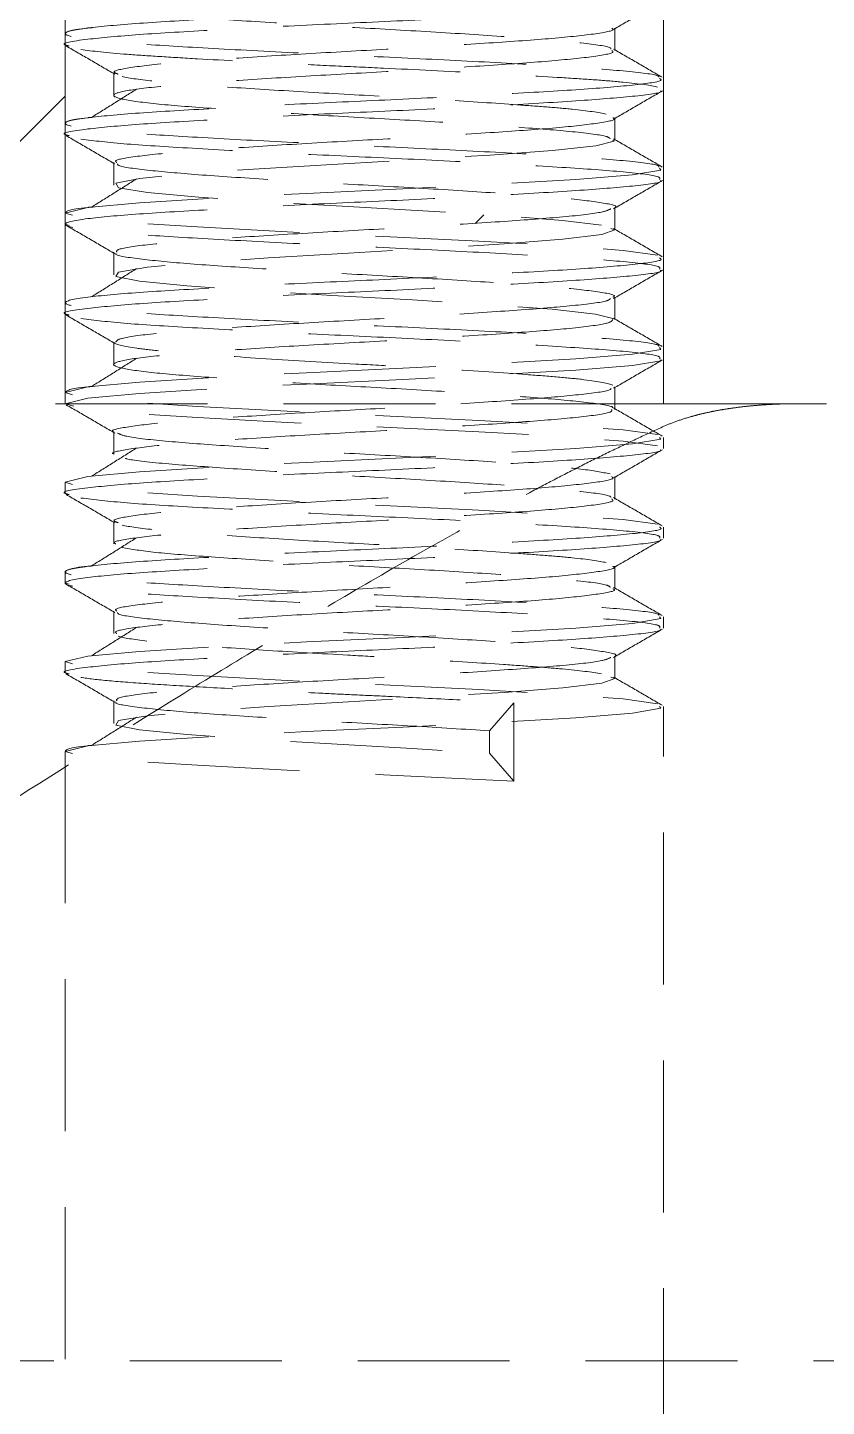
# Model space of a CAD drawing. Header units: millimetres. Extents: x 49 to 161, y 48 to 86.
# Drawn here: x 101.86 to 108.54, y 64.28 to 75.81 of the extents above; entities that cross this region are included whole.
import ezdxf

# ---------------------------------------------------------------- set-up
doc = ezdxf.new("R2010")
doc.units = ezdxf.units.MM
doc.linetypes.add('HIDDEN', pattern=[1.905, 1.27, -0.635])

msp = doc.modelspace()

# ---------------------------------------------------------------- hatches: boundary and pattern name
h = msp.add_hatch()
h.set_pattern_fill('ANSI31', color=256, scale=1.1)
h.paths.add_polyline_path([(160.714, 85.863), (48.692, 85.863), (48.692, 47.73), (160.714, 47.73)])
h.paths.add_polyline_path([(102.175, 80.663), (102.175, 82.663), (107.175, 82.663), (107.175, 80.663), (157.175, 80.663), (157.175, 50.663), (52.175, 50.663), (52.175, 80.663)], flags=16)
h = msp.add_hatch()
h.set_pattern_fill('ANSI31', color=256)
edge = h.paths.add_edge_path()
edge.add_spline(control_points=[(97.943, 74.92), (98.007, 74.963), (98.083, 75.006), (98.251, 75.093), (98.344, 75.136), (98.546, 75.221), (98.656, 75.263), (98.886, 75.343), (99.006, 75.381), (99.259, 75.454), (99.388, 75.487), (99.65, 75.547), (99.785, 75.573), (100.05, 75.616), (100.18, 75.632), (100.437, 75.655), (100.561, 75.66), (100.736, 75.66), (100.792, 75.659), (100.902, 75.653), (100.955, 75.648), (101.106, 75.631), (101.196, 75.615), (101.356, 75.572), (101.425, 75.545), (101.538, 75.486), (101.582, 75.453), (101.646, 75.381), (101.665, 75.342), (101.679, 75.262), (101.673, 75.22), (101.637, 75.135), (101.607, 75.092), (101.524, 75.006), (101.471, 74.963), (101.407, 74.92)], knot_values=[0, 0, 0, 0, 0.0625, 0.0625, 0.125, 0.125, 0.1875, 0.1875, 0.25, 0.25, 0.3125, 0.3125, 0.375, 0.375, 0.4375, 0.4375, 0.5, 0.5, 0.53125, 0.53125, 0.5625, 0.5625, 0.625, 0.625, 0.6875, 0.6875, 0.75, 0.75, 0.8125, 0.8125, 0.875, 0.875, 0.9375, 0.9375, 1, 1, 1, 1], degree=3, periodic=0)
edge.add_line((101.675, 75.291), (101.675, 72.663))
edge.add_line((101.675, 72.663), (102.175, 72.663))
edge.add_line((102.175, 72.663), (102.175, 72.757))
edge.add_line((102.175, 72.757), (102.175, 73.413))
edge.add_spline(control_points=[(102.175, 73.413), (102.164, 73.418), (102.165, 73.423), (102.175, 73.427)], knot_values=[0.937015, 0.937015, 0.937015, 0.937015, 0.97404, 0.97404, 0.97404, 0.97404], degree=3, periodic=0)
edge.add_spline(control_points=[(102.365, 73.46), (102.365, 73.46), (102.271, 73.449), (102.198, 73.438), (102.175, 73.427)], knot_values=[0.849205, 0.849205, 0.849205, 0.849205, 0.849252, 0.937015, 0.937015, 0.937015, 0.937015], degree=3, periodic=0)
edge.add_line((102.175, 73.427), (102.175, 73.507))
edge.add_spline(control_points=[(102.175, 73.507), (102.175, 73.507), (102.175, 73.507), (102.175, 73.507)], knot_values=[0.50672, 0.50672, 0.50672, 0.50672, 0.506912, 0.506912, 0.506912, 0.506912], degree=3, periodic=0)
edge.add_spline(control_points=[(102.175, 73.507), (102.175, 73.523), (102.295, 73.551), (102.761, 73.594), (103.188, 73.619), (103.423, 73.632), (103.423, 73.632)], knot_values=[0.337995, 0.337995, 0.337995, 0.337995, 0.401246, 0.45425, 0.506598, 0.50672, 0.50672, 0.50672, 0.50672], degree=3, periodic=0)
edge.add_spline(control_points=[(102.397, 73.558), (102.459, 73.597), (102.544, 73.65), (102.628, 73.703), (102.649, 73.716)], knot_values=[0.326628, 0.326628, 0.326628, 0.326628, 0.826649, 1, 1, 1, 1], degree=3, periodic=0)
edge.add_line((102.649, 73.716), (102.581, 73.73))
edge.add_line((102.581, 73.73), (102.581, 73.935))
edge.add_spline(control_points=[(102.607, 73.929), (102.604, 73.936), (102.597, 73.957), (102.835, 73.993), (103.269, 74.03), (103.861, 74.07), (104.537, 74.109), (105.229, 74.147), (105.774, 74.182), (106.053, 74.202), (106.147, 74.21)], knot_values=[0.228092, 0.228092, 0.228092, 0.228092, 0.292441, 0.400954, 0.507421, 0.61524, 0.723043, 0.829523, 0.938033, 1, 1, 1, 1], degree=3, periodic=0)
edge.add_line((106.147, 74.21), (105.84, 74.233))
edge.add_line((105.84, 74.233), (105.212, 74.273))
edge.add_line((105.212, 74.273), (104.539, 74.311))
edge.add_line((104.539, 74.311), (103.872, 74.351))
edge.add_line((103.872, 74.351), (103.291, 74.39))
edge.add_line((103.291, 74.39), (102.862, 74.428))
edge.add_line((102.862, 74.428), (102.647, 74.464))
edge.add_spline(control_points=[(102.647, 74.464), (102.626, 74.451), (102.543, 74.399), (102.459, 74.347), (102.397, 74.308)], knot_values=[0.334489, 0.334489, 0.334489, 0.334489, 0.49998, 1, 1, 1, 1], degree=3, periodic=0)
edge.add_spline(control_points=[(102.407, 74.308), (102.393, 74.307), (102.202, 74.29), (102.188, 74.273), (102.175, 74.257)], knot_values=[0, 0, 0, 0, 0.07601, 1, 1, 1, 1], degree=3, periodic=0)
edge.add_line((102.175, 74.257), (102.175, 74.913))
edge.add_spline(control_points=[(102.175, 74.913), (102.164, 74.918), (102.165, 74.923), (102.175, 74.927)], knot_values=[0.936937, 0.936937, 0.936937, 0.936937, 0.97391, 0.97391, 0.97391, 0.97391], degree=3, periodic=0)
edge.add_line((102.175, 74.927), (102.175, 75.007))
edge.add_line((102.175, 75.007), (102.175, 75.663))
edge.add_spline(control_points=[(102.175, 75.663), (102.164, 75.668), (102.165, 75.673), (102.175, 75.677)], knot_values=[0.936981, 0.936981, 0.936981, 0.936981, 0.973988, 0.973988, 0.973988, 0.973988], degree=3, periodic=0)
edge.add_line((102.175, 75.677), (102.175, 75.757))
edge.add_line((102.175, 75.757), (102.175, 76.413))
edge.add_spline(control_points=[(102.175, 76.413), (102.164, 76.418), (102.165, 76.423), (102.175, 76.427)], knot_values=[0.936963, 0.936963, 0.936963, 0.936963, 0.973962, 0.973962, 0.973962, 0.973962], degree=3, periodic=0)
edge.add_line((102.175, 76.427), (102.175, 76.507))
edge.add_line((102.175, 76.507), (102.175, 77.163))
edge.add_spline(control_points=[(102.175, 77.163), (102.164, 77.168), (102.165, 77.173), (102.175, 77.177)], knot_values=[0.937015, 0.937015, 0.937015, 0.937015, 0.97404, 0.97404, 0.97404, 0.97404], degree=3, periodic=0)
edge.add_spline(control_points=[(104.226, 77.33), (104.215, 77.329), (103.933, 77.316), (103.404, 77.287), (102.758, 77.25), (102.358, 77.212), (102.198, 77.188), (102.175, 77.177)], knot_values=[0.531656, 0.531656, 0.531656, 0.531656, 0.536155, 0.641404, 0.744682, 0.849252, 0.937015, 0.937015, 0.937015, 0.937015], degree=3, periodic=0)
edge.add_line((102.175, 77.177), (102.175, 77.257))
edge.add_line((102.175, 77.257), (102.175, 77.913))
edge.add_spline(control_points=[(102.175, 77.913), (102.164, 77.918), (102.165, 77.923), (102.175, 77.927)], knot_values=[0.936963, 0.936963, 0.936963, 0.936963, 0.973958, 0.973958, 0.973958, 0.973958], degree=3, periodic=0)
edge.add_spline(control_points=[(107.147, 78.268), (107.121, 78.256), (106.919, 78.231), (106.478, 78.195), (105.799, 78.156), (105.008, 78.115), (104.177, 78.079), (103.404, 78.037), (102.758, 78), (102.358, 77.962), (102.198, 77.938), (102.175, 77.927)], knot_values=[0.030823, 0.030823, 0.030823, 0.030823, 0.120334, 0.22423, 0.328124, 0.433141, 0.536098, 0.641342, 0.744614, 0.849178, 0.936963, 0.936963, 0.936963, 0.936963], degree=3, periodic=0)
edge.add_line((102.175, 77.927), (102.175, 77.933))
edge.add_spline(control_points=[(102.175, 77.927), (102.198, 77.938), (102.358, 77.962), (102.758, 78), (103.404, 78.037), (104.177, 78.079), (105.008, 78.115), (105.799, 78.156), (106.478, 78.195), (106.919, 78.231), (107.121, 78.256), (107.147, 78.268)], knot_values=[0.030823, 0.030823, 0.030823, 0.030823, 0.118609, 0.223173, 0.326445, 0.431688, 0.534645, 0.639662, 0.743557, 0.847452, 0.936963, 0.936963, 0.936963, 0.936963], degree=3, periodic=0)
edge.add_spline(control_points=[(107.147, 78.268), (107.149, 78.269), (107.15, 78.27), (107.152, 78.271)], knot_values=[0.951504, 0.951504, 0.951504, 0.951504, 0.965116, 0.965116, 0.965116, 0.965116], degree=3, periodic=0)
edge.add_spline(control_points=[(107.152, 78.271), (107.153, 78.272), (107.155, 78.274), (107.152, 78.277), (107.15, 78.279)], knot_values=[0, 0, 0, 0, 0.0069, 0.022218, 0.022218, 0.022218, 0.022218], degree=3, periodic=0)
edge.add_line((107.121, 78.312), (106.838, 78.351))
edge.add_line((106.838, 78.351), (106.325, 78.389))
edge.add_line((106.325, 78.389), (105.631, 78.429))
edge.add_line((105.631, 78.429), (104.835, 78.468))
edge.add_line((104.835, 78.468), (104.031, 78.507))
edge.add_line((104.031, 78.507), (103.418, 78.539))
edge.add_spline(control_points=[(103.418, 78.539), (103.339, 78.534), (103.091, 78.515), (102.771, 78.484), (102.577, 78.452), (102.6, 78.434), (102.607, 78.429)], knot_values=[0.704611, 0.704611, 0.704611, 0.704611, 0.749893, 0.853827, 0.958889, 1, 1, 1, 1], degree=3, periodic=0)
edge.add_line((103.418, 78.539), (103.282, 78.547))
edge.add_line((103.282, 78.547), (102.694, 78.585))
edge.add_line((102.694, 78.585), (102.307, 78.625))
edge.add_line((102.307, 78.625), (102.175, 78.663))
edge.add_line((102.175, 78.663), (102.175, 78.757))
edge.add_line((102.175, 78.757), (102.175, 79.413))
edge.add_spline(control_points=[(102.175, 79.413), (102.164, 79.418), (102.165, 79.423), (102.175, 79.427)], knot_values=[0.936981, 0.936981, 0.936981, 0.936981, 0.973988, 0.973988, 0.973988, 0.973988], degree=3, periodic=0)
edge.add_spline(control_points=[(102.364, 79.46), (102.27, 79.449), (102.197, 79.438), (102.175, 79.427)], knot_values=[0.849643, 0.849643, 0.849643, 0.849643, 0.936981, 0.936981, 0.936981, 0.936981], degree=3, periodic=0)
edge.add_line((102.175, 79.427), (102.175, 79.507))
edge.add_line((102.175, 79.507), (102.175, 80.163))
edge.add_line((102.175, 80.163), (102.175, 80.663))
edge.add_line((102.175, 80.663), (80.871, 80.663))
edge.add_line((80.871, 80.663), (80.871, 79.051))
edge.add_spline(control_points=[(80.871, 79.163), (80.871, 79.064), (80.863, 78.967), (80.835, 78.775), (80.813, 78.68), (80.756, 78.498), (80.722, 78.412), (80.64, 78.249), (80.592, 78.172), (80.489, 78.034), (80.433, 77.972), (80.311, 77.862), (80.247, 77.815), (80.047, 77.703), (79.903, 77.663), (79.759, 77.663)], knot_values=[0, 0, 0, 0, 0.125, 0.125, 0.25, 0.25, 0.375, 0.375, 0.5, 0.5, 0.625, 0.625, 0.75, 0.75, 1, 1, 1, 1], degree=3, periodic=0)
edge.add_line((79.759, 77.663), (78.345, 77.663))
edge.add_line((78.345, 77.663), (68.425, 77.663))
edge.add_line((68.425, 77.663), (68.425, 64.663))
edge.add_line((68.425, 64.663), (73.425, 64.663))
edge.add_spline(control_points=[(73.425, 64.663), (73.7, 64.75), (74.33, 64.949), (75.183, 65.221), (75.999, 65.482), (76.747, 65.723), (77.579, 65.992), (78.52, 66.298), (79.457, 66.605), (80.314, 66.889), (81.029, 67.126), (81.725, 67.358), (82.607, 67.653), (83.582, 67.981), (84.532, 68.303), (85.363, 68.586), (86.319, 68.912), (87.339, 69.262), (88.311, 69.596), (89.081, 69.861), (89.828, 70.119), (90.638, 70.4), (91.3, 70.629), (91.68, 70.761), (91.75, 70.785)], knot_values=[0.229022, 0.229022, 0.229022, 0.229022, 0.263589, 0.308157, 0.336215, 0.366021, 0.402236, 0.440909, 0.484435, 0.520237, 0.548985, 0.574488, 0.608142, 0.66028, 0.697514, 0.728245, 0.765294, 0.8184, 0.857282, 0.888313, 0.915847, 0.951777, 0.99088, 0.999813, 0.999813, 0.999813, 0.999813], degree=3, periodic=0)
edge.add_spline(control_points=[(91.75, 70.785), (91.939, 70.912), (92.128, 71.039), (92.942, 71.584), (93.566, 72.003), (94.816, 72.84), (95.441, 73.257), (96.379, 73.882), (96.692, 74.091), (97.317, 74.506), (97.63, 74.713), (97.943, 74.92)], knot_values=[0.000003, 0.000003, 0.000003, 0.000003, 0.075562, 0.075562, 0.325562, 0.325562, 0.575562, 0.575562, 0.700562, 0.700562, 0.825559, 0.825559, 0.825559, 0.825559], degree=3, periodic=0)

# ---------------------------------------------------------------- linework, layer by layer
at = {"color": 7, "linetype": 'HIDDEN', "lineweight": 18}
for p, q in [((102.175, 76.413), (102.175, 75.757)), ((107.175, 75.382), (107.175, 76.038)), ((102.175, 75.757), (102.175, 75.663)), ((106.769, 75.616), (106.769, 75.804)), ((102.175, 75.663), (102.175, 75.007)), ((102.581, 75.429), (102.581, 75.241)), ((102.581, 75.429), (102.581, 75.241)), ((107.175, 75.288), (107.175, 75.382)), ((107.175, 74.632), (107.175, 75.288)), ((106.769, 74.866), (106.769, 75.054)), ((102.175, 75.007), (102.175, 74.913)), ((102.175, 74.913), (102.175, 74.257)), ((102.581, 74.679), (102.581, 74.491)), ((102.581, 74.679), (102.581, 74.491)), ((107.175, 74.538), (107.175, 74.632)), ((107.175, 73.882), (107.175, 74.538)), ((102.175, 74.257), (102.175, 74.163)), ((106.769, 74.116), (106.769, 74.304)), ((102.175, 74.163), (102.208, 74.154)), ((102.175, 74.163), (102.175, 73.507)), ((102.581, 73.929), (102.581, 73.741)), ((102.581, 73.929), (102.581, 73.741)), ((107.175, 73.788), (107.175, 73.882)), ((107.175, 73.132), (107.175, 73.788)), ((106.769, 73.366), (106.769, 73.554)), ((102.175, 73.507), (102.175, 73.413)), ((102.175, 73.413), (102.175, 72.757)), ((102.581, 73.179), (102.581, 72.991)), ((102.581, 73.179), (102.581, 72.991)), ((107.175, 73.038), (107.175, 73.132)), ((107.175, 72.663), (107.175, 73.038)), ((102.175, 72.757), (102.175, 72.663)), ((106.769, 72.616), (106.769, 72.804)), ((107.175, 72.663), (97.176, 72.663)), ((102.175, 72.663), (102.208, 72.654)), ((112.175, 72.663), (107.175, 72.663)), ((102.581, 72.429), (102.581, 72.241)), ((102.581, 72.429), (102.581, 72.241)), ((107.175, 72.288), (107.175, 72.382)), ((106.769, 71.866), (106.769, 72.054)), ((102.175, 72.007), (102.175, 71.913)), ((102.581, 71.679), (102.581, 71.491)), ((102.581, 71.679), (102.581, 71.491)), ((107.175, 71.538), (107.175, 71.632)), ((102.175, 71.257), (102.175, 71.163)), ((106.769, 71.116), (106.769, 71.304)), ((102.175, 71.163), (102.208, 71.154)), ((102.581, 70.929), (102.581, 70.741)), ((102.581, 70.929), (102.581, 70.741)), ((107.175, 70.788), (107.175, 70.882)), ((106.769, 70.366), (106.769, 70.554)), ((102.175, 70.507), (102.175, 70.413)), ((102.581, 70.179), (102.581, 69.991)), ((102.581, 70.179), (102.581, 69.991)), ((105.925, 70.163), (105.722, 69.929)), ((105.925, 69.507), (105.925, 70.163)), ((107.175, 50.663), (107.175, 70.132)), ((105.722, 69.929), (105.722, 69.741)), ((105.722, 69.929), (105.722, 69.741)), ((102.175, 69.757), (102.175, 50.663)), ((105.722, 69.741), (105.925, 69.507)), ((105.722, 69.741), (105.925, 69.507)), ((68.425, 64.663), (140.925, 64.663))]:
    msp.add_line(p, q, dxfattribs=at)
at = {"color": 7, "linetype": 'HIDDEN', "lineweight": 18, "flags": 128}
for points in [[(106.751, 74.867), (106.764, 74.859), (106.61, 74.82), (106.248, 74.78), (105.726, 74.742), (105.081, 74.702), (104.407, 74.664), (103.748, 74.624), (103.195, 74.585), (102.798, 74.547), (102.598, 74.506), (102.62, 74.469), (102.862, 74.428), (103.291, 74.39), (103.872, 74.351), (104.539, 74.311), (105.212, 74.273), (105.84, 74.233), (106.332, 74.195), (106.658, 74.155), (106.658, 74.155)], [(107.143, 74.632), (107.154, 74.617), (106.916, 74.577), (106.443, 74.538), (105.782, 74.5), (104.996, 74.46), (104.192, 74.422), (103.422, 74.382), (102.797, 74.343), (102.365, 74.304), (102.175, 74.257), (102.307, 74.218), (102.694, 74.178), (103.282, 74.141), (104.031, 74.1), (104.835, 74.062), (105.631, 74.023), (106.325, 73.983), (106.838, 73.945), (107.127, 73.905), (107.127, 73.905)], [(106.736, 74.128), (106.769, 74.117), (106.659, 74.078), (106.335, 74.038), (105.843, 74), (105.215, 73.96), (104.542, 73.922), (103.875, 73.882), (103.293, 73.843), (102.864, 73.805), (102.62, 73.764), (102.598, 73.727), (102.796, 73.687), (103.193, 73.648), (103.745, 73.609), (104.403, 73.569), (105.077, 73.531), (105.723, 73.491), (106.246, 73.453), (106.608, 73.413), (106.764, 73.374), (106.764, 73.374)], [(107.143, 73.132), (107.154, 73.117), (106.916, 73.077), (106.443, 73.038), (105.782, 73), (104.996, 72.96), (104.192, 72.922), (103.422, 72.882), (102.797, 72.843), (102.365, 72.804), (102.175, 72.757), (102.307, 72.718), (102.694, 72.678), (103.282, 72.641), (104.031, 72.6), (104.835, 72.562), (105.631, 72.523), (106.325, 72.483), (106.838, 72.445), (107.127, 72.405), (107.127, 72.405)], [(107.15, 73.029), (107.154, 73.023), (106.916, 72.983), (106.443, 72.945), (105.782, 72.906), (104.996, 72.866), (104.192, 72.828), (103.422, 72.788), (102.797, 72.75), (102.365, 72.71), (102.175, 72.663), (102.307, 72.625), (102.694, 72.585), (103.282, 72.547), (104.031, 72.507), (104.835, 72.468), (105.631, 72.429), (106.325, 72.389), (106.838, 72.351), (107.127, 72.311), (107.127, 72.311)], [(107.143, 72.382), (107.154, 72.367), (106.916, 72.327), (106.443, 72.288), (105.782, 72.25), (104.996, 72.21), (104.192, 72.172), (103.422, 72.132), (102.797, 72.093), (102.365, 72.054), (102.175, 72.007), (102.307, 71.968), (102.694, 71.928), (103.282, 71.891), (104.031, 71.85), (104.835, 71.812), (105.631, 71.773), (106.325, 71.733), (106.838, 71.695), (107.127, 71.655), (107.127, 71.655)], [(107.143, 70.882), (107.154, 70.867), (106.916, 70.827), (106.443, 70.788), (105.782, 70.75), (104.996, 70.71), (104.192, 70.672), (103.422, 70.632), (102.797, 70.593), (102.365, 70.554), (102.175, 70.507), (102.307, 70.468), (102.694, 70.428), (103.282, 70.391), (104.031, 70.35), (104.835, 70.312), (105.631, 70.273), (106.325, 70.233), (106.838, 70.195), (107.127, 70.155), (107.127, 70.155)], [(106.736, 70.378), (106.769, 70.367), (106.659, 70.328), (106.335, 70.288), (105.844, 70.25), (105.216, 70.21), (104.543, 70.172), (103.876, 70.132), (103.294, 70.093), (102.864, 70.055), (102.621, 70.014), (102.598, 69.977), (102.796, 69.937), (103.192, 69.898), (103.744, 69.859), (104.402, 69.819), (105.076, 69.781), (105.722, 69.741), (105.722, 69.741)], [(107.143, 70.132), (107.154, 70.117), (106.916, 70.077), (106.443, 70.038), (105.782, 70), (104.996, 69.96), (104.192, 69.922), (103.422, 69.882), (102.797, 69.843), (102.365, 69.804), (102.175, 69.757), (102.307, 69.718), (102.694, 69.678), (103.282, 69.641), (104.031, 69.6), (104.835, 69.562), (105.631, 69.523), (105.925, 69.507), (105.925, 69.507)]]:
    msp.add_lwpolyline(points, dxfattribs=at)
at = {"color": 7, "linetype": 'HIDDEN', "lineweight": 18}
for points, knots in [([(107.143, 76.132), (107.151, 76.127), (107.179, 76.109), (106.948, 76.077), (106.477, 76.038), (105.799, 76), (105.008, 75.959), (104.177, 75.922), (103.403, 75.881), (102.761, 75.844), (102.295, 75.801), (102.121, 75.76), (102.265, 75.719), (102.655, 75.678), (103.262, 75.641), (104.015, 75.6), (104.841, 75.562), (105.648, 75.523), (106.355, 75.483), (106.868, 75.446), (107.138, 75.413), (107.137, 75.396), (107.136, 75.392)], [0, 0, 0, 0, 0.0207858, 0.0740184, 0.1266832, 0.1793471, 0.2325802, 0.284769, 0.3381169, 0.3904653, 0.4434688, 0.50672, 0.5593844, 0.6126172, 0.6648061, 0.718154, 0.7705022, 0.823506, 0.8765102, 0.9288581, 0.9822061, 1, 1, 1, 1]), ([(107.15, 76.029), (107.152, 76.027), (107.168, 76.012), (106.942, 75.983), (106.478, 75.945), (105.799, 75.906), (105.008, 75.865), (104.177, 75.829), (103.404, 75.787), (102.758, 75.75), (102.308, 75.707), (102.12, 75.676), (102.195, 75.657), (102.208, 75.654)], [0, 0, 0, 0, 0.015314, 0.120334, 0.224233, 0.328131, 0.433152, 0.536112, 0.64136, 0.744635, 0.849203, 0.973988, 1, 1, 1, 1]), ([(106.759, 75.793), (106.827, 75.832), (106.963, 75.911), (107.099, 75.99), (107.167, 76.029)], [0, 0, 0, 0, 0.499869, 1, 1, 1, 1]), ([(102.678, 75.957), (102.682, 75.956), (102.72, 75.941), (102.996, 75.912), (103.486, 75.876), (104.122, 75.834), (104.813, 75.797), (105.489, 75.757), (106.082, 75.717), (106.511, 75.68), (106.735, 75.648), (106.736, 75.632), (106.736, 75.628)], [0, 0, 0, 0, 0.013228, 0.133088, 0.250588, 0.370704, 0.488569, 0.607904, 0.72725, 0.845106, 0.965223, 1, 1, 1, 1]), ([(102.407, 75.808), (102.393, 75.807), (102.202, 75.79), (102.188, 75.773), (102.175, 75.757)], [0, 0, 0, 0, 0.07601, 1, 1, 1, 1]), ([(106.743, 75.804), (106.749, 75.799), (106.772, 75.781), (106.579, 75.749), (106.185, 75.71), (105.618, 75.672), (104.955, 75.631), (104.259, 75.594), (103.611, 75.553), (103.071, 75.516), (102.713, 75.476), (102.553, 75.443), (102.601, 75.424), (102.618, 75.418)], [0, 0, 0, 0, 0.039444, 0.141381, 0.242237, 0.34308, 0.445023, 0.544959, 0.647119, 0.747366, 0.848861, 0.950368, 1, 1, 1, 1]), ([(102.183, 75.654), (102.251, 75.615), (102.387, 75.536), (102.522, 75.457), (102.59, 75.418)], [0, 0, 0, 0, 0.5001312, 1, 1, 1, 1]), ([(102.307, 75.625), (102.395, 75.611), (102.528, 75.597), (102.777, 75.578), (102.867, 75.572), (103.062, 75.56), (103.168, 75.553), (103.509, 75.534), (103.765, 75.52), (104.164, 75.5), (104.299, 75.493), (104.568, 75.481), (104.701, 75.475), (105.103, 75.456), (105.376, 75.442), (105.886, 75.415), (106.123, 75.402), (106.426, 75.383), (106.519, 75.377), (106.69, 75.365), (106.769, 75.358), (106.976, 75.338), (107.075, 75.324), (107.127, 75.311)], [0, 0, 0, 0, 0.125, 0.125, 0.1875, 0.1875, 0.25, 0.25, 0.375, 0.375, 0.4375, 0.4375, 0.5, 0.5, 0.625, 0.625, 0.75, 0.75, 0.8125, 0.8125, 0.875, 0.875, 1, 1, 1, 1]), ([(107.166, 75.392), (107.098, 75.431), (106.962, 75.51), (106.826, 75.589), (106.758, 75.628)], [0, 0, 0, 0, 0.500131, 1, 1, 1, 1]), ([(106.743, 75.617), (106.749, 75.612), (106.772, 75.594), (106.579, 75.561), (106.185, 75.523), (105.618, 75.484), (104.955, 75.444), (104.259, 75.407), (103.611, 75.366), (103.073, 75.328), (102.705, 75.288), (102.548, 75.249), (102.615, 75.211), (102.901, 75.17), (103.376, 75.133), (103.987, 75.093), (104.673, 75.054), (105.359, 75.016), (105.973, 74.975), (106.44, 74.938), (106.707, 74.904), (106.725, 74.884), (106.731, 74.878)], [0, 0, 0, 0, 0.0207403, 0.0740911, 0.1268764, 0.1796541, 0.2330082, 0.2853115, 0.3387789, 0.3912453, 0.4443649, 0.4974905, 0.5499519, 0.6034205, 0.6557255, 0.709076, 0.7618618, 0.8146391, 0.8679934, 0.9202965, 0.9737639, 1, 1, 1, 1]), ([(106.698, 75.085), (106.638, 75.098), (106.54, 75.112), (106.349, 75.132), (106.278, 75.138), (106.124, 75.15), (106.041, 75.156), (105.771, 75.176), (105.564, 75.189), (105.126, 75.216), (104.896, 75.229), (104.451, 75.254), (104.221, 75.267), (103.783, 75.294), (103.576, 75.307), (103.306, 75.327), (103.223, 75.333), (103.07, 75.345), (102.999, 75.351), (102.807, 75.371), (102.71, 75.385), (102.651, 75.398)], [0, 0, 0, 0, 0.125, 0.125, 0.1875, 0.1875, 0.25, 0.25, 0.375, 0.375, 0.5, 0.5, 0.625, 0.625, 0.75, 0.75, 0.8125, 0.8125, 0.875, 0.875, 1, 1, 1, 1]), ([(107.15, 75.279), (107.152, 75.277), (107.168, 75.262), (106.942, 75.233), (106.478, 75.195), (105.799, 75.156), (105.008, 75.115), (104.177, 75.079), (103.404, 75.037), (102.758, 75), (102.308, 74.957), (102.12, 74.926), (102.195, 74.907), (102.208, 74.904)], [0, 0, 0, 0, 0.015393, 0.120396, 0.224278, 0.328159, 0.433163, 0.536106, 0.641336, 0.744595, 0.849146, 0.97391, 1, 1, 1, 1]), ([(107.143, 75.382), (107.151, 75.377), (107.179, 75.359), (106.948, 75.327), (106.477, 75.288), (105.799, 75.25), (105.008, 75.209), (104.177, 75.172), (103.403, 75.131), (102.761, 75.094), (102.295, 75.051), (102.121, 75.01), (102.265, 74.969), (102.655, 74.928), (103.262, 74.891), (104.015, 74.85), (104.841, 74.812), (105.648, 74.773), (106.355, 74.733), (106.868, 74.696), (107.138, 74.663), (107.137, 74.646), (107.136, 74.642)], [0, 0, 0, 0, 0.0207858, 0.0740184, 0.1266832, 0.1793471, 0.2325802, 0.284769, 0.3381169, 0.3904653, 0.4434688, 0.50672, 0.5593844, 0.6126172, 0.6648061, 0.718154, 0.7705022, 0.823506, 0.8765102, 0.9288581, 0.9822061, 1, 1, 1, 1]), ([(102.772, 75.293), (102.709, 75.254), (102.585, 75.175), (102.459, 75.097), (102.397, 75.058)], [0, 0, 0, 0, 0.4999797, 1, 1, 1, 1]), ([(106.759, 75.043), (106.827, 75.082), (106.963, 75.161), (107.099, 75.24), (107.167, 75.279)], [0, 0, 0, 0, 0.499869, 1, 1, 1, 1]), ([(102.407, 75.058), (102.393, 75.057), (102.202, 75.04), (102.188, 75.023), (102.175, 75.007)], [0, 0, 0, 0, 0.07601, 1, 1, 1, 1]), ([(106.752, 75.054), (106.757, 75.052), (106.79, 75.036), (106.633, 75.007), (106.282, 74.967), (105.74, 74.93), (105.093, 74.889), (104.397, 74.852), (103.734, 74.811), (103.166, 74.773), (102.772, 74.734), (102.577, 74.702), (102.6, 74.684), (102.607, 74.679)], [0, 0, 0, 0, 0.019904, 0.124506, 0.229121, 0.332427, 0.437717, 0.540715, 0.645772, 0.749717, 0.853645, 0.95871, 1, 1, 1, 1]), ([(102.183, 74.904), (102.251, 74.865), (102.387, 74.786), (102.522, 74.707), (102.59, 74.668)], [0, 0, 0, 0, 0.500131, 1, 1, 1, 1]), ([(102.307, 74.875), (102.42, 74.861), (102.644, 74.834), (103.265, 74.797), (104.014, 74.756), (104.841, 74.719), (105.648, 74.679), (106.354, 74.639), (106.872, 74.602), (107.155, 74.566), (107.146, 74.546), (107.143, 74.538)], [0, 0, 0, 0, 0.117195, 0.232091, 0.34954, 0.464787, 0.581478, 0.698169, 0.813416, 0.930864, 1, 1, 1, 1]), ([(107.166, 74.642), (107.098, 74.681), (106.962, 74.76), (106.826, 74.839), (106.758, 74.878)], [0, 0, 0, 0, 0.500131, 1, 1, 1, 1]), ([(102.613, 74.668), (102.613, 74.664), (102.613, 74.647), (102.837, 74.616), (103.265, 74.578), (103.858, 74.538), (104.533, 74.499), (105.226, 74.461), (105.855, 74.42), (106.37, 74.383), (106.675, 74.343), (106.805, 74.317), (106.768, 74.304), (106.768, 74.304)], [0, 0, 0, 0, 0.031865, 0.1404563, 0.2470156, 0.3548995, 0.4627978, 0.569345, 0.6779392, 0.78417, 0.8925233, 0.999732, 1, 1, 1, 1]), ([(107.15, 74.529), (107.152, 74.527), (107.168, 74.512), (106.942, 74.483), (106.478, 74.445), (105.799, 74.406), (105.008, 74.365), (104.177, 74.329), (103.403, 74.287), (102.761, 74.25), (102.295, 74.208), (102.121, 74.166), (102.265, 74.125), (102.655, 74.084), (103.262, 74.047), (104.015, 74.006), (104.841, 73.969), (105.648, 73.929), (106.354, 73.889), (106.872, 73.852), (107.155, 73.816), (107.146, 73.796), (107.143, 73.788)], [0, 0, 0, 0, 0.00776, 0.060961, 0.113595, 0.166228, 0.21943, 0.271588, 0.324905, 0.377222, 0.430195, 0.493409, 0.546042, 0.599244, 0.651402, 0.704718, 0.757036, 0.810008, 0.862981, 0.915299, 0.968615, 1, 1, 1, 1]), ([(102.772, 74.543), (102.709, 74.504), (102.585, 74.425), (102.459, 74.347), (102.397, 74.308)], [0, 0, 0, 0, 0.49998, 1, 1, 1, 1]), ([(106.759, 74.293), (106.827, 74.332), (106.963, 74.411), (107.099, 74.49), (107.167, 74.529)], [0, 0, 0, 0, 0.4998691, 1, 1, 1, 1]), ([(102.407, 74.308), (102.393, 74.307), (102.202, 74.29), (102.188, 74.273), (102.175, 74.257)], [0, 0, 0, 0, 0.07601, 1, 1, 1, 1]), ([(106.736, 74.293), (106.719, 74.284), (106.678, 74.262), (106.362, 74.225), (105.861, 74.188), (105.229, 74.147), (104.537, 74.109), (103.861, 74.07), (103.269, 74.03), (102.835, 73.993), (102.597, 73.957), (102.604, 73.936), (102.607, 73.929)], [0, 0, 0, 0, 0.07563, 0.183911, 0.290059, 0.398569, 0.505049, 0.612852, 0.720671, 0.827138, 0.935651, 1, 1, 1, 1]), ([(102.183, 74.154), (102.251, 74.115), (102.387, 74.036), (102.522, 73.957), (102.59, 73.918)], [0, 0, 0, 0, 0.500131, 1, 1, 1, 1]), ([(107.166, 73.892), (107.098, 73.931), (106.962, 74.01), (106.826, 74.089), (106.758, 74.128)], [0, 0, 0, 0, 0.500131, 1, 1, 1, 1]), ([(102.6, 73.918), (102.599, 73.917), (102.587, 73.903), (102.776, 73.874), (103.162, 73.835), (103.732, 73.797), (104.394, 73.756), (105.09, 73.719), (105.737, 73.678), (106.279, 73.641), (106.631, 73.601), (106.79, 73.572), (106.757, 73.556), (106.751, 73.554)], [0, 0, 0, 0, 0.010266, 0.118638, 0.225866, 0.333071, 0.441452, 0.547697, 0.656306, 0.762885, 0.870786, 0.978704, 1, 1, 1, 1]), ([(107.15, 73.779), (107.152, 73.777), (107.168, 73.762), (106.942, 73.733), (106.478, 73.695), (105.799, 73.656), (105.008, 73.615), (104.177, 73.579), (103.404, 73.537), (102.758, 73.5), (102.308, 73.457), (102.12, 73.426), (102.195, 73.407), (102.208, 73.404)], [0, 0, 0, 0, 0.015344, 0.120366, 0.224268, 0.328169, 0.433192, 0.536154, 0.641404, 0.744682, 0.849252, 0.97404, 1, 1, 1, 1]), ([(107.143, 73.882), (107.151, 73.877), (107.179, 73.859), (106.948, 73.827), (106.477, 73.788), (105.799, 73.75), (105.008, 73.709), (104.177, 73.672), (103.403, 73.631), (102.761, 73.594), (102.295, 73.551), (102.121, 73.51), (102.265, 73.469), (102.655, 73.428), (103.262, 73.391), (104.015, 73.35), (104.841, 73.312), (105.648, 73.273), (106.355, 73.233), (106.868, 73.196), (107.138, 73.163), (107.137, 73.146), (107.136, 73.142)], [0, 0, 0, 0, 0.0207858, 0.0740184, 0.1266832, 0.1793471, 0.2325802, 0.284769, 0.3381169, 0.3904653, 0.4434688, 0.50672, 0.5593844, 0.6126172, 0.6648061, 0.718154, 0.7705022, 0.823506, 0.8765102, 0.9288581, 0.9822061, 1, 1, 1, 1]), ([(102.772, 73.793), (102.709, 73.754), (102.585, 73.675), (102.459, 73.597), (102.397, 73.558)], [0, 0, 0, 0, 0.49998, 1, 1, 1, 1]), ([(106.759, 73.543), (106.827, 73.582), (106.963, 73.661), (107.099, 73.74), (107.167, 73.779)], [0, 0, 0, 0, 0.499869, 1, 1, 1, 1]), ([(106.732, 73.543), (106.726, 73.536), (106.709, 73.517), (106.442, 73.483), (105.975, 73.446), (105.362, 73.405), (104.677, 73.367), (103.991, 73.328), (103.378, 73.287), (102.907, 73.251), (102.62, 73.212), (102.605, 73.189), (102.598, 73.179)], [0, 0, 0, 0, 0.053666, 0.162198, 0.268368, 0.376659, 0.483807, 0.590932, 0.699233, 0.805398, 0.913927, 1, 1, 1, 1]), ([(102.183, 73.404), (102.251, 73.365), (102.387, 73.286), (102.522, 73.207), (102.59, 73.168)], [0, 0, 0, 0, 0.500131, 1, 1, 1, 1]), ([(102.307, 73.375), (102.42, 73.361), (102.644, 73.334), (103.265, 73.297), (104.014, 73.256), (104.841, 73.219), (105.648, 73.179), (106.354, 73.139), (106.872, 73.102), (107.155, 73.066), (107.146, 73.046), (107.143, 73.038)], [0, 0, 0, 0, 0.117195, 0.232091, 0.34954, 0.464787, 0.581478, 0.698169, 0.813416, 0.930864, 1, 1, 1, 1]), ([(106.751, 73.366), (106.745, 73.356), (106.73, 73.334), (106.445, 73.295), (105.975, 73.258), (105.362, 73.218), (104.677, 73.179), (103.991, 73.141), (103.379, 73.1), (102.903, 73.063), (102.616, 73.022), (102.547, 72.984), (102.704, 72.945), (103.07, 72.905), (103.608, 72.868), (104.256, 72.826), (104.951, 72.79), (105.614, 72.749), (106.184, 72.71), (106.572, 72.672), (106.761, 72.643), (106.75, 72.629), (106.749, 72.628)], [0, 0, 0, 0, 0.042082, 0.09555, 0.147854, 0.201203, 0.253989, 0.306764, 0.360118, 0.41242, 0.465886, 0.518353, 0.57147, 0.624596, 0.677055, 0.730523, 0.782828, 0.836176, 0.888963, 0.941737, 0.995092, 1, 1, 1, 1]), ([(107.166, 73.142), (107.098, 73.181), (106.962, 73.26), (106.826, 73.339), (106.758, 73.378)], [0, 0, 0, 0, 0.500131, 1, 1, 1, 1]), ([(106.751, 72.819), (106.718, 72.833), (106.636, 72.849), (106.449, 72.872), (106.376, 72.879), (106.214, 72.893), (106.127, 72.9), (105.836, 72.921), (105.606, 72.937), (105.238, 72.959), (105.111, 72.967), (104.857, 72.981), (104.731, 72.988), (104.354, 73.009), (104.095, 73.024), (103.616, 73.055), (103.396, 73.07), (103.126, 73.09), (103.043, 73.097), (102.894, 73.112), (102.829, 73.12), (102.665, 73.142), (102.601, 73.158), (102.585, 73.172)], [0, 0, 0, 0, 0.125, 0.125, 0.1875, 0.1875, 0.25, 0.25, 0.375, 0.375, 0.4375, 0.4375, 0.5, 0.5, 0.625, 0.625, 0.75, 0.75, 0.8125, 0.8125, 0.875, 0.875, 1, 1, 1, 1]), ([(102.772, 73.043), (102.709, 73.004), (102.585, 72.925), (102.459, 72.847), (102.397, 72.808)], [0, 0, 0, 0, 0.49998, 1, 1, 1, 1]), ([(106.759, 72.793), (106.827, 72.832), (106.963, 72.911), (107.099, 72.99), (107.166, 73.029)], [0, 0, 0, 0, 0.499869, 1, 1, 1, 1]), ([(102.407, 72.808), (102.393, 72.807), (102.202, 72.79), (102.188, 72.773), (102.175, 72.757)], [0, 0, 0, 0, 0.07601, 1, 1, 1, 1]), ([(106.736, 72.793), (106.736, 72.789), (106.736, 72.772), (106.512, 72.741), (106.084, 72.703), (105.492, 72.663), (104.817, 72.624), (104.124, 72.586), (103.494, 72.545), (102.98, 72.508), (102.674, 72.468), (102.544, 72.442), (102.581, 72.429), (102.581, 72.429)], [0, 0, 0, 0, 0.031772, 0.140362, 0.246924, 0.354806, 0.462707, 0.569252, 0.677847, 0.784078, 0.89243, 0.999643, 1, 1, 1, 1]), ([(102.183, 72.654), (102.251, 72.615), (102.387, 72.536), (102.522, 72.457), (102.59, 72.418)], [0, 0, 0, 0, 0.500131, 1, 1, 1, 1]), ([(107.166, 72.392), (107.098, 72.431), (106.962, 72.51), (106.826, 72.589), (106.758, 72.628)], [0, 0, 0, 0, 0.500131, 1, 1, 1, 1]), ([(108.31, 72.663), (108.278, 72.663), (108.213, 72.663), (108.119, 72.66), (108.027, 72.655), (107.937, 72.648), (107.85, 72.64), (107.766, 72.629), (107.684, 72.617), (107.606, 72.603), (107.53, 72.587), (107.458, 72.57), (107.37, 72.545), (107.27, 72.513), (107.201, 72.484), (107.167, 72.469)], [0, 0, 0, 0, 0.068184, 0.136368, 0.204552, 0.272735, 0.340918, 0.409102, 0.477287, 0.545471, 0.613656, 0.681841, 0.750026, 0.875008, 1, 1, 1, 1]), ([(106.742, 72.616), (106.745, 72.609), (106.753, 72.589), (106.517, 72.553), (106.083, 72.516), (105.492, 72.476), (104.817, 72.436), (104.124, 72.399), (103.494, 72.358), (102.98, 72.321), (102.674, 72.28), (102.544, 72.254), (102.581, 72.242), (102.581, 72.242)], [0, 0, 0, 0, 0.061779, 0.167024, 0.270302, 0.374859, 0.479435, 0.582697, 0.687946, 0.790904, 0.895917, 0.999826, 1, 1, 1, 1]), ([(107.167, 72.469), (107.097, 72.437), (106.955, 72.372), (106.74, 72.269), (106.517, 72.159), (106.288, 72.042), (106.052, 71.918), (105.678, 71.718), (105.149, 71.423), (104.487, 71.04), (103.808, 70.634), (102.917, 70.09), (101.797, 69.39), (100.467, 68.541), (99.16, 67.697), (97.832, 66.832), (96.947, 66.251), (96.482, 65.946)], [0, 0, 0, 0, 0.019212, 0.039055, 0.059549, 0.08071, 0.102547, 0.125071, 0.184661, 0.250039, 0.309905, 0.375002, 0.499978, 0.624969, 0.749971, 0.8686, 1, 1, 1, 1]), ([(102.613, 72.418), (102.63, 72.409), (102.671, 72.387), (102.987, 72.35), (103.488, 72.313), (104.12, 72.272), (104.811, 72.234), (105.489, 72.195), (106.075, 72.155), (106.53, 72.117), (106.662, 72.09), (106.729, 72.077)], [0, 0, 0, 0, 0.080738, 0.19648, 0.309938, 0.425922, 0.539739, 0.654965, 0.770213, 0.884012, 1, 1, 1, 1]), ([(107.15, 72.279), (107.152, 72.277), (107.168, 72.262), (106.942, 72.233), (106.478, 72.195), (105.799, 72.156), (105.008, 72.115), (104.177, 72.079), (103.404, 72.037), (102.758, 72), (102.308, 71.957), (102.12, 71.926), (102.195, 71.907), (102.208, 71.904)], [0, 0, 0, 0, 0.015314, 0.120334, 0.224233, 0.328131, 0.433152, 0.536112, 0.641359, 0.744635, 0.849203, 0.973988, 1, 1, 1, 1]), ([(102.772, 72.293), (102.709, 72.254), (102.585, 72.175), (102.459, 72.097), (102.397, 72.058)], [0, 0, 0, 0, 0.49998, 1, 1, 1, 1]), ([(106.759, 72.043), (106.827, 72.082), (106.963, 72.161), (107.099, 72.24), (107.167, 72.279)], [0, 0, 0, 0, 0.499869, 1, 1, 1, 1]), ([(102.679, 72.207), (102.682, 72.206), (102.72, 72.191), (102.995, 72.162), (103.485, 72.126), (104.12, 72.084), (104.812, 72.047), (105.488, 72.007), (106.081, 71.967), (106.51, 71.93), (106.735, 71.898), (106.735, 71.882), (106.736, 71.878)], [0, 0, 0, 0, 0.012802, 0.132691, 0.250216, 0.370356, 0.488253, 0.607608, 0.726986, 0.844863, 0.965008, 1, 1, 1, 1]), ([(106.743, 72.054), (106.749, 72.049), (106.772, 72.031), (106.579, 71.999), (106.186, 71.96), (105.619, 71.922), (104.956, 71.881), (104.26, 71.844), (103.612, 71.803), (103.072, 71.766), (102.713, 71.726), (102.553, 71.693), (102.601, 71.674), (102.618, 71.668)], [0, 0, 0, 0, 0.03927, 0.141204, 0.242067, 0.342902, 0.444848, 0.544783, 0.646942, 0.747193, 0.848683, 0.950194, 1, 1, 1, 1]), ([(102.183, 71.904), (102.251, 71.865), (102.387, 71.786), (102.522, 71.707), (102.59, 71.668)], [0, 0, 0, 0, 0.500131, 1, 1, 1, 1]), ([(102.307, 71.875), (102.42, 71.861), (102.644, 71.834), (103.265, 71.797), (104.014, 71.756), (104.841, 71.719), (105.648, 71.679), (106.354, 71.639), (106.872, 71.602), (107.155, 71.566), (107.146, 71.546), (107.143, 71.538)], [0, 0, 0, 0, 0.1171949, 0.2320914, 0.3495397, 0.4647869, 0.5814777, 0.6981691, 0.8134157, 0.9308642, 1, 1, 1, 1]), ([(106.743, 71.867), (106.749, 71.862), (106.773, 71.844), (106.579, 71.811), (106.186, 71.773), (105.619, 71.734), (104.956, 71.694), (104.26, 71.657), (103.613, 71.616), (103.07, 71.578), (102.718, 71.538), (102.56, 71.509), (102.593, 71.494), (102.598, 71.491)], [0, 0, 0, 0, 0.040662, 0.145717, 0.249668, 0.35359, 0.458657, 0.561651, 0.666938, 0.770258, 0.874856, 0.979475, 1, 1, 1, 1]), ([(107.166, 71.642), (107.098, 71.681), (106.962, 71.76), (106.826, 71.839), (106.758, 71.878)], [0, 0, 0, 0, 0.5001315, 1, 1, 1, 1]), ([(107.143, 71.632), (107.151, 71.627), (107.179, 71.609), (106.948, 71.577), (106.477, 71.538), (105.799, 71.5), (105.008, 71.459), (104.177, 71.422), (103.403, 71.381), (102.761, 71.344), (102.295, 71.301), (102.121, 71.26), (102.265, 71.219), (102.655, 71.178), (103.262, 71.141), (104.015, 71.1), (104.841, 71.062), (105.648, 71.023), (106.355, 70.983), (106.868, 70.946), (107.138, 70.913), (107.137, 70.896), (107.136, 70.892)], [0, 0, 0, 0, 0.0207858, 0.0740184, 0.1266832, 0.1793471, 0.2325802, 0.284769, 0.3381169, 0.3904653, 0.4434688, 0.50672, 0.5593844, 0.6126172, 0.6648061, 0.718154, 0.7705022, 0.823506, 0.8765102, 0.9288581, 0.9822061, 1, 1, 1, 1]), ([(106.697, 71.335), (106.638, 71.348), (106.54, 71.362), (106.348, 71.382), (106.277, 71.388), (106.123, 71.4), (106.041, 71.406), (105.77, 71.426), (105.563, 71.439), (105.125, 71.466), (104.895, 71.48), (104.449, 71.504), (104.219, 71.517), (103.782, 71.544), (103.575, 71.558), (103.305, 71.577), (103.222, 71.583), (103.069, 71.595), (102.998, 71.602), (102.807, 71.621), (102.709, 71.635), (102.65, 71.648)], [0, 0, 0, 0, 0.125, 0.125, 0.1875, 0.1875, 0.25, 0.25, 0.375, 0.375, 0.5, 0.5, 0.625, 0.625, 0.75, 0.75, 0.8125, 0.8125, 0.875, 0.875, 1, 1, 1, 1]), ([(107.15, 71.529), (107.152, 71.527), (107.168, 71.512), (106.942, 71.483), (106.478, 71.445), (105.799, 71.406), (105.008, 71.365), (104.177, 71.329), (103.403, 71.287), (102.761, 71.25), (102.295, 71.208), (102.121, 71.166), (102.265, 71.125), (102.655, 71.084), (103.262, 71.047), (104.015, 71.006), (104.841, 70.969), (105.648, 70.929), (106.354, 70.889), (106.872, 70.852), (107.155, 70.816), (107.146, 70.796), (107.143, 70.788)], [0, 0, 0, 0, 0.007799, 0.060998, 0.11363, 0.166261, 0.21946, 0.271616, 0.324931, 0.377247, 0.430217, 0.493428, 0.54606, 0.599259, 0.651415, 0.70473, 0.757045, 0.810016, 0.862987, 0.915302, 0.968616, 1, 1, 1, 1]), ([(102.772, 71.543), (102.709, 71.504), (102.585, 71.425), (102.459, 71.347), (102.397, 71.308)], [0, 0, 0, 0, 0.4999797, 1, 1, 1, 1]), ([(106.759, 71.293), (106.827, 71.332), (106.963, 71.411), (107.099, 71.49), (107.167, 71.529)], [0, 0, 0, 0, 0.499869, 1, 1, 1, 1]), ([(102.65, 71.461), (102.731, 71.447), (102.89, 71.42), (103.378, 71.383), (103.985, 71.343), (104.672, 71.304), (105.357, 71.266), (105.972, 71.225), (106.439, 71.188), (106.707, 71.154), (106.725, 71.135), (106.731, 71.128)], [0, 0, 0, 0, 0.118783, 0.234981, 0.353498, 0.47077, 0.588009, 0.70654, 0.822731, 0.941509, 1, 1, 1, 1]), ([(102.407, 71.308), (102.393, 71.307), (102.202, 71.29), (102.188, 71.273), (102.175, 71.257)], [0, 0, 0, 0, 0.0760098, 1, 1, 1, 1]), ([(106.752, 71.304), (106.757, 71.302), (106.79, 71.286), (106.633, 71.257), (106.282, 71.217), (105.741, 71.18), (105.094, 71.139), (104.398, 71.102), (103.735, 71.061), (103.167, 71.023), (102.772, 70.984), (102.577, 70.952), (102.6, 70.934), (102.607, 70.929)], [0, 0, 0, 0, 0.019728, 0.124324, 0.228944, 0.332246, 0.437536, 0.540536, 0.64559, 0.749542, 0.853463, 0.958531, 1, 1, 1, 1]), ([(102.183, 71.154), (102.251, 71.115), (102.387, 71.036), (102.522, 70.957), (102.59, 70.918)], [0, 0, 0, 0, 0.500131, 1, 1, 1, 1]), ([(107.166, 70.892), (107.098, 70.931), (106.962, 71.01), (106.826, 71.089), (106.758, 71.128)], [0, 0, 0, 0, 0.500131, 1, 1, 1, 1]), ([(106.752, 71.117), (106.757, 71.114), (106.79, 71.099), (106.633, 71.07), (106.282, 71.03), (105.741, 70.993), (105.094, 70.951), (104.398, 70.915), (103.735, 70.874), (103.167, 70.835), (102.772, 70.797), (102.578, 70.764), (102.6, 70.746), (102.607, 70.741)], [0, 0, 0, 0, 0.019936, 0.124531, 0.229148, 0.332448, 0.437737, 0.540734, 0.645786, 0.749736, 0.853655, 0.958721, 1, 1, 1, 1]), ([(102.613, 70.918), (102.613, 70.914), (102.613, 70.897), (102.837, 70.866), (103.264, 70.828), (103.857, 70.788), (104.532, 70.749), (105.225, 70.711), (105.854, 70.67), (106.369, 70.633), (106.675, 70.593), (106.805, 70.567), (106.768, 70.554), (106.768, 70.554)], [0, 0, 0, 0, 0.031678, 0.140269, 0.246832, 0.354712, 0.462615, 0.569159, 0.677754, 0.783987, 0.892337, 0.999553, 1, 1, 1, 1]), ([(107.15, 70.779), (107.152, 70.777), (107.168, 70.762), (106.942, 70.733), (106.478, 70.695), (105.799, 70.656), (105.008, 70.615), (104.177, 70.579), (103.404, 70.537), (102.758, 70.5), (102.308, 70.457), (102.12, 70.426), (102.195, 70.407), (102.208, 70.404)], [0, 0, 0, 0, 0.015318, 0.120334, 0.22423, 0.328124, 0.433141, 0.536098, 0.641342, 0.744613, 0.849178, 0.973958, 1, 1, 1, 1]), ([(102.772, 70.793), (102.709, 70.754), (102.585, 70.675), (102.459, 70.597), (102.397, 70.558)], [0, 0, 0, 0, 0.49998, 1, 1, 1, 1]), ([(106.759, 70.543), (106.827, 70.582), (106.963, 70.661), (107.099, 70.74), (107.167, 70.779)], [0, 0, 0, 0, 0.4998691, 1, 1, 1, 1]), ([(106.657, 70.405), (106.583, 70.419), (106.471, 70.433), (106.262, 70.452), (106.187, 70.458), (106.023, 70.47), (105.934, 70.477), (105.648, 70.496), (105.433, 70.51), (105.099, 70.53), (104.986, 70.537), (104.761, 70.549), (104.65, 70.555), (104.313, 70.574), (104.084, 70.587), (103.657, 70.615), (103.459, 70.628), (103.205, 70.647), (103.128, 70.653), (102.984, 70.665), (102.919, 70.672), (102.746, 70.692), (102.663, 70.706), (102.619, 70.719)], [0, 0, 0, 0, 0.125, 0.125, 0.1875, 0.1875, 0.25, 0.25, 0.375, 0.375, 0.4375, 0.4375, 0.5, 0.5, 0.625, 0.625, 0.75, 0.75, 0.8125, 0.8125, 0.875, 0.875, 1, 1, 1, 1]), ([(106.736, 70.543), (106.719, 70.534), (106.679, 70.512), (106.363, 70.475), (105.862, 70.438), (105.23, 70.397), (104.538, 70.36), (103.862, 70.32), (103.27, 70.28), (102.835, 70.243), (102.598, 70.207), (102.604, 70.186), (102.607, 70.179)], [0, 0, 0, 0, 0.07544, 0.183725, 0.289871, 0.398381, 0.504865, 0.612663, 0.720487, 0.826951, 0.935465, 1, 1, 1, 1]), ([(102.183, 70.404), (102.251, 70.365), (102.387, 70.286), (102.522, 70.207), (102.59, 70.168)], [0, 0, 0, 0, 0.500131, 1, 1, 1, 1]), ([(102.307, 70.375), (102.366, 70.365), (102.446, 70.356), (102.64, 70.338), (102.753, 70.33), (103.003, 70.313), (103.144, 70.305), (103.452, 70.287), (103.619, 70.278), (103.968, 70.26), (104.149, 70.251), (104.421, 70.238), (104.512, 70.233), (104.692, 70.225), (104.782, 70.221), (105.054, 70.208), (105.236, 70.199), (105.592, 70.181), (105.764, 70.172), (105.925, 70.163)], [0, 0, 0, 0, 0.125, 0.125, 0.25, 0.25, 0.375, 0.375, 0.5, 0.5, 0.625, 0.625, 0.6875, 0.6875, 0.75, 0.75, 0.875, 0.875, 1, 1, 1, 1]), ([(107.166, 70.142), (107.098, 70.181), (106.962, 70.26), (106.826, 70.339), (106.758, 70.378)], [0, 0, 0, 0, 0.500131, 1, 1, 1, 1]), ([(102.6, 70.168), (102.599, 70.167), (102.587, 70.153), (102.775, 70.124), (103.161, 70.085), (103.731, 70.047), (104.391, 70.006), (105.093, 69.969), (105.511, 69.942), (105.722, 69.929)], [0, 0, 0, 0, 0.015365, 0.180531, 0.343969, 0.507352, 0.672542, 0.834468, 1, 1, 1, 1]), ([(102.772, 70.043), (102.709, 70.004), (102.585, 69.925), (102.459, 69.847), (102.397, 69.808)], [0, 0, 0, 0, 0.49998, 1, 1, 1, 1]), ([(102.407, 69.808), (102.393, 69.807), (102.202, 69.79), (102.188, 69.773), (102.175, 69.757)], [0, 0, 0, 0, 0.07601, 1, 1, 1, 1])]:
    msp.add_open_spline(points, degree=3, knots=knots, dxfattribs=at)
msp.add_open_spline([(108.537, 72.663), (108.462, 72.663), (108.386, 72.663), (108.31, 72.663)], degree=3, dxfattribs=at)

doc.saveas('drawing.dxf')
